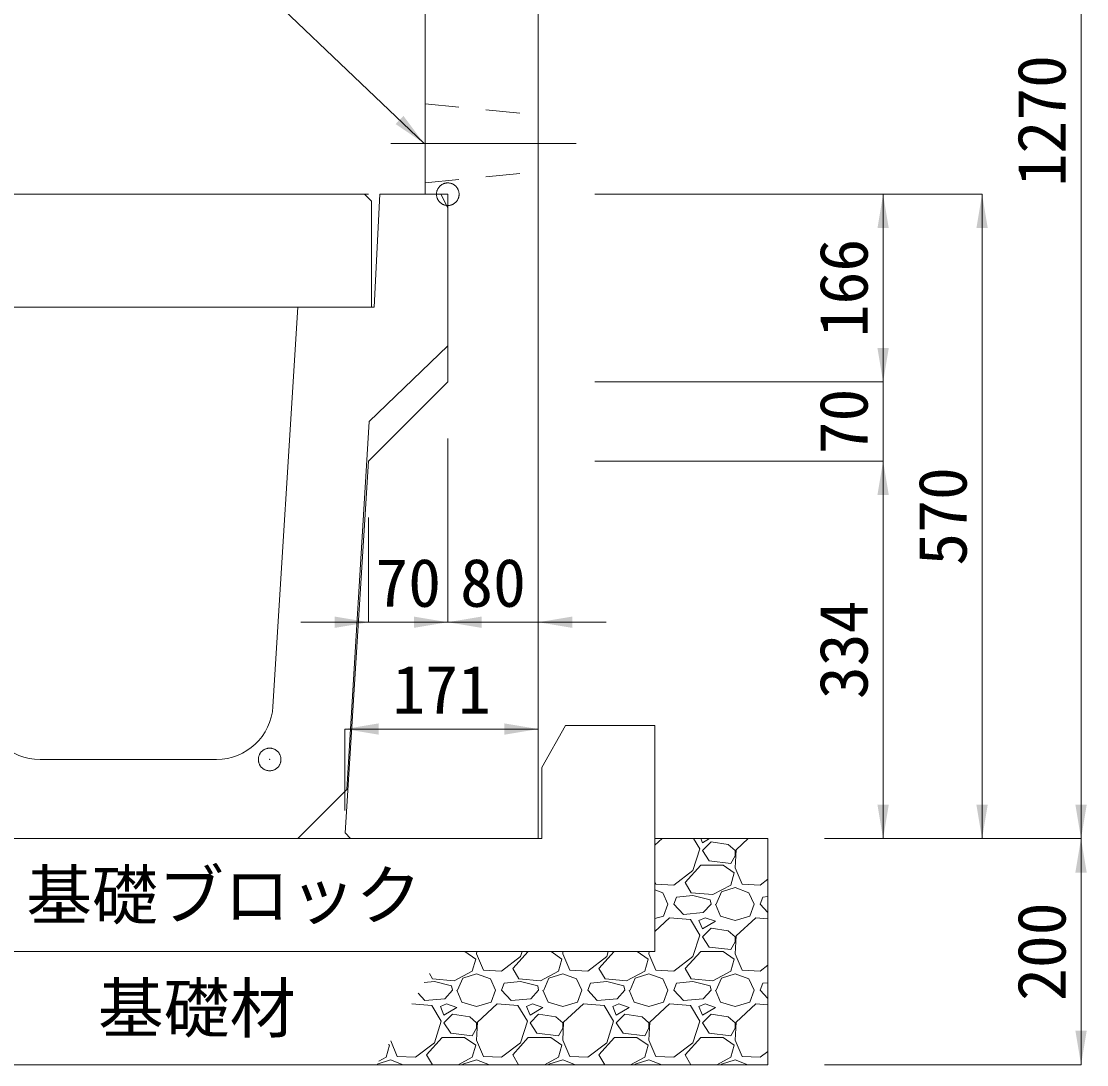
# Model space of a CAD drawing. Units: millimetres at full size, sheet at 1:40. Extents: x 206103 to 244503, y 883348 to 903496.
# Drawn here: x 216014 to 216956, y 897248 to 898171 of the extents above; entities that cross this region are included whole.
import ezdxf
from ezdxf.enums import TextEntityAlignment as Align

# ---------------------------------------------------------------- set-up
doc = ezdxf.new("R2010")
doc.units = ezdxf.units.MM
doc.header["$LTSCALE"] = 40
doc.header["$PDMODE"] = 32
doc.header["$PDSIZE"] = 20
doc.linetypes.add('USER1', pattern=[28.575, 19.05, -3.175, 3.175, -3.175])
doc.linetypes.add('USER2', pattern=[1.35, 0.75, -0.6])
for name, color, linetype, lineweight in [('パネックスKUS', 2, 'Continuous', 20), ('基礎ブロック', 2, 'Continuous', 13), ('基礎材', 7, 'Continuous', 15), ('寸法線', 7, 'Continuous', 13), ('引出線', 4, 'Continuous', 13), ('本体', 2, 'Continuous', 13), ('補助線', 8, 'USER1', 13), ('ﾊｯﾁﾝｸﾞ', 7, 'Continuous', 5)]:
    doc.layers.add(name, color=color, linetype=linetype, lineweight=lineweight)
doc.layers.add('文字', color=7, linetype='Continuous')
doc.styles.add('ＭＳ ゴシック', font='')
doc.styles.get('ＭＳ ゴシック').set_extended_font_data('MS Gothic')

# ---------------------------------------------------------------- blocks, each defined once
blk = doc.blocks.new('filled_arrow')
at = {"color": 0, "linetype": 'Continuous', "lineweight": -2}
blk.add_solid([(7.5, 1.25), (0, 0), (7.5, -1.25)], dxfattribs=at)

msp = doc.modelspace()

# ---------------------------------------------------------------- linework, layer by layer
at = {"layer": 'パネックスKUS'}
for p, q in [((216371.16, 898713.33), (216371.16, 898018.33)), ((216471.16, 897448.33), (216471.16, 898718.33)), ((216371.16, 898018.33), (216391.16, 898018.33)), ((216391.16, 898018.33), (216391.16, 897852.33)), ((216391.16, 897852.33), (216321.16, 897782.33)), ((216321.16, 897782.33), (216300.47, 897453.32)), ((216305.16, 897448.33), (216300.47, 897453.32)), ((216305.16, 897448.33), (216471.16, 897448.33))]:
    msp.add_line(p, q, dxfattribs=at)
at = {"layer": 'パネックスKUS', "linetype": 'USER2', "lineweight": 9}
for p, q in [((216371.16, 898098.33), (216471.16, 898088.33)), ((216371.16, 898028.33), (216471.16, 898038.33))]:
    msp.add_line(p, q, dxfattribs=at)
at = {"layer": '基礎ブロック'}
for p, q in [((216495.21, 897548.33), (216474.21, 897511.33)), ((216574.21, 897548.33), (216495.21, 897548.33)), ((216574.21, 897448.33), (216574.21, 897548.33)), ((216474.21, 897511.33), (216474.21, 897448.33)), ((216474.21, 897448.33), (215912.21, 897448.33)), ((216574.21, 897448.33), (216574.21, 897348.33)), ((215812.21, 897348.33), (216574.21, 897348.33))]:
    msp.add_line(p, q, dxfattribs=at)
at = {"layer": '基礎材', "lineweight": 13}
msp.add_line((216674.21, 897448.33), (216574.21, 897448.33), dxfattribs=at)
at = {"layer": '基礎材'}
for p, q in [((216674.21, 897248.33), (216674.21, 897448.33)), ((215712.21, 897248.33), (216674.21, 897248.33))]:
    msp.add_line(p, q, dxfattribs=at)
at = {"layer": '寸法線'}
for p, q in [((216951.05, 897448.33), (216951.05, 898718.33)), ((216321.16, 898018.33), (215865.21, 898018.33)), ((216521.16, 898018.33), (216863.55, 898018.33)), ((216521.16, 898018.33), (216776.05, 898018.33)), ((216776.05, 898018.33), (216776.05, 897852.33)), ((216863.55, 898018.33), (216863.55, 897448.33)), ((216776.05, 897912.33), (216776.05, 897722.33)), ((216521.16, 897852.33), (216776.05, 897852.33)), ((216521.16, 897852.33), (216776.05, 897852.33)), ((216391.16, 897802.33), (216391.16, 897639.74)), ((216391.16, 897802.33), (216391.16, 897639.74)), ((216471.16, 897802.33), (216471.16, 897639.74)), ((216521.16, 897782.33), (216776.05, 897782.33)), ((216521.16, 897782.33), (216776.05, 897782.33)), ((216776.05, 897782.33), (216776.05, 897448.33)), ((216321.16, 897732.33), (216321.16, 897639.74)), ((216451.16, 897639.74), (216261.16, 897639.74)), ((216331.16, 897639.74), (216531.16, 897639.74)), ((216300.16, 897545.25), (216471.16, 897545.25)), ((216300.16, 897473.33), (216300.16, 897545.25)), ((216471.16, 897473.33), (216471.16, 897545.25)), ((216724.21, 897448.33), (216951.05, 897448.33)), ((216724.21, 897448.33), (216863.55, 897448.33)), ((216724.21, 897448.33), (216776.05, 897448.33)), ((216724.21, 897448.33), (216951.05, 897448.33)), ((216951.05, 897448.33), (216951.05, 897248.33)), ((216724.21, 897248.33), (216951.05, 897248.33))]:
    msp.add_line(p, q, dxfattribs=at)
at = {"layer": '引出線'}
msp.add_lwpolyline([(216370.21, 898063.33), (216177.75, 898246.78), (216006, 898246.78)], dxfattribs=at)
at = {"layer": '本体'}
for p, q in [((216331.16, 898018.33), (216326.16, 897918.33)), ((216331.16, 898018.33), (216385.16, 898018.33)), ((216391.16, 898006.33), (216385.16, 898018.33)), ((216391.16, 898006.33), (216391.16, 897884.33)), ((216258.66, 897918.33), (216236.59, 897565.21)), ((216258.66, 897918.33), (216326.16, 897918.33)), ((216391.16, 897884.33), (216321.66, 897817.33)), ((216321.66, 897817.33), (216302.05, 897491.73)), ((216030.63, 897518.33), (216186.68, 897518.33)), ((216258.66, 897448.33), (216302.05, 897491.73)), ((215958.66, 897448.33), (216258.66, 897448.33))]:
    msp.add_line(p, q, dxfattribs=at)
at = {"layer": '本体', "lineweight": 20}
msp.add_lwpolyline([(215893.66, 897918.33), (215893.66, 898012.33), (215899.66, 898018.33), (216317.66, 898018.33), (216323.66, 898012.33), (216323.66, 897918.33)], close=True, dxfattribs=at)
at = {"layer": '本体'}
for centre, start, end in [((216030.63, 897568.33), 183.57633, 270), ((216186.68, 897568.33), 270, 356.42367)]:
    msp.add_arc(centre, 50, start, end, dxfattribs=at)
at = {"layer": '補助線'}
msp.add_line((216340.85, 898063.33), (216504.56, 898063.33), dxfattribs=at)
for p in [(216391.16, 898018.33), (216233.66, 897518.33)]:
    msp.add_point(p, dxfattribs=at)
at = {"layer": 'ﾊｯﾁﾝｸﾞ'}
for p, q in [((216580.59, 897448.33), (216574.21, 897442.5)), ((216614, 897439.25), (216608.46, 897448.33)), ((216614.79, 897448.33), (216616.29, 897444.58)), ((216616.29, 897444.58), (216622.53, 897448.33)), ((216623.91, 897445.35), (216616.29, 897437.73)), ((216639.15, 897443.06), (216623.91, 897445.35)), ((216645.25, 897437.73), (216639.15, 897443.06)), ((216656.79, 897448.33), (216646.01, 897438.49)), ((216607.91, 897420.2), (216614, 897439.25)), ((216616.29, 897437.73), (216622.39, 897428.58)), ((216641.44, 897426.3), (216645.25, 897433.15)), ((216646.01, 897438.49), (216645.25, 897422.49)), ((216645.25, 897433.15), (216645.25, 897437.73)), ((216601.05, 897409.53), (216614.77, 897424.77)), ((216614.77, 897424.77), (216634.58, 897424.77)), ((216622.39, 897428.58), (216641.44, 897426.3)), ((216634.58, 897424.77), (216644.48, 897417.91)), ((216645.25, 897422.49), (216651.34, 897408.01)), ((216591.14, 897407.25), (216607.91, 897420.2)), ((216644.48, 897417.91), (216641.44, 897407.25)), ((216667.34, 897407.25), (216674.21, 897412.55)), ((216574.21, 897410.23), (216575.14, 897408.01)), ((216574.21, 897403.03), (216581.24, 897400.39)), ((216575.14, 897408.01), (216591.14, 897407.25)), ((216606.38, 897400.39), (216601.05, 897409.53)), ((216641.44, 897407.25), (216625.43, 897398.86)), ((216633.05, 897401.15), (216645.25, 897404.96)), ((216645.25, 897404.96), (216657.44, 897400.39)), ((216651.34, 897408.01), (216667.34, 897407.25)), ((216581.24, 897400.39), (216585.81, 897390.48)), ((216591.14, 897390.48), (216593.43, 897396.58)), ((216607.91, 897398.1), (216593.43, 897396.58)), ((216625.43, 897398.86), (216606.38, 897400.39)), ((216623.15, 897394.29), (216607.91, 897398.1)), ((216623.91, 897390.48), (216623.15, 897394.29)), ((216628.48, 897390.48), (216633.05, 897401.15)), ((216657.44, 897400.39), (216662.01, 897390.48)), ((216667.34, 897390.48), (216669.63, 897396.58)), ((216674.21, 897397.06), (216669.63, 897396.58)), ((216582, 897379.81), (216585.81, 897390.48)), ((216599.53, 897381.34), (216591.14, 897390.48)), ((216623.91, 897390.48), (216617.05, 897382.86)), ((216627.72, 897390.48), (216632.29, 897379.81)), ((216658.2, 897379.81), (216662.01, 897390.48)), ((216674.21, 897383), (216667.34, 897390.48)), ((216574.21, 897377.52), (216582, 897379.81)), ((216587.33, 897378.29), (216574.21, 897366.3)), ((216605.62, 897376.77), (216587.33, 897378.29)), ((216617.05, 897382.86), (216599.53, 897381.34)), ((216614, 897363.05), (216605.62, 897376.77)), ((216618.58, 897378.29), (216613.24, 897376)), ((216613.24, 897376), (216616.29, 897368.38)), ((216616.29, 897368.38), (216627.72, 897375.24)), ((216627.72, 897375.24), (216618.58, 897378.29)), ((216632.29, 897379.81), (216645.25, 897376)), ((216645.25, 897376), (216658.2, 897379.81)), ((216663.53, 897378.29), (216646.01, 897362.29)), ((216674.21, 897377.4), (216663.53, 897378.29)), ((216623.91, 897369.15), (216616.29, 897361.53)), ((216639.15, 897366.86), (216623.91, 897369.15)), ((216645.25, 897361.53), (216639.15, 897366.86)), ((216607.91, 897344), (216614, 897363.05)), ((216616.29, 897361.53), (216622.39, 897352.38)), ((216641.44, 897350.1), (216645.25, 897356.95)), ((216646.01, 897362.29), (216645.25, 897346.29)), ((216645.25, 897356.95), (216645.25, 897361.53)), ((216406.33, 897348.33), (216415.88, 897341.71)), ((216416.74, 897348.33), (216416.65, 897346.29)), ((216416.65, 897346.29), (216422.74, 897331.81)), ((216448.65, 897333.33), (216462.15, 897348.33)), ((216455.51, 897344), (216456.89, 897348.33)), ((216482.53, 897348.33), (216492.08, 897341.71)), ((216492.94, 897348.33), (216492.85, 897346.29)), ((216492.85, 897346.29), (216498.94, 897331.81)), ((216524.85, 897333.33), (216538.35, 897348.33)), ((216531.71, 897344), (216533.09, 897348.33)), ((216558.73, 897348.33), (216568.28, 897341.71)), ((216569.14, 897348.33), (216569.05, 897346.29)), ((216569.05, 897346.29), (216575.14, 897331.81)), ((216601.05, 897333.33), (216614.77, 897348.57)), ((216614.77, 897348.57), (216634.58, 897348.57)), ((216622.39, 897352.38), (216641.44, 897350.1)), ((216634.58, 897348.57), (216644.48, 897341.71)), ((216645.25, 897346.29), (216651.34, 897331.81)), ((216415.88, 897341.71), (216412.84, 897331.05)), ((216438.74, 897331.05), (216455.51, 897344)), ((216492.08, 897341.71), (216489.04, 897331.05)), ((216514.94, 897331.05), (216531.71, 897344)), ((216568.28, 897341.71), (216565.24, 897331.05)), ((216591.14, 897331.05), (216607.91, 897344)), ((216644.48, 897341.71), (216641.44, 897331.05)), ((216667.34, 897331.05), (216674.21, 897336.35)), ((216377.78, 897324.19), (216375, 897328.95)), ((216412.84, 897331.05), (216396.83, 897322.66)), ((216404.45, 897324.95), (216416.65, 897328.76)), ((216416.65, 897328.76), (216428.84, 897324.19)), ((216422.74, 897331.81), (216438.74, 897331.05)), ((216453.98, 897324.19), (216448.65, 897333.33)), ((216489.04, 897331.05), (216473.03, 897322.66)), ((216480.65, 897324.95), (216492.85, 897328.76)), ((216492.85, 897328.76), (216505.04, 897324.19)), ((216498.94, 897331.81), (216514.94, 897331.05)), ((216530.18, 897324.19), (216524.85, 897333.33)), ((216565.24, 897331.05), (216549.23, 897322.66)), ((216556.85, 897324.95), (216569.05, 897328.76)), ((216569.05, 897328.76), (216581.24, 897324.19)), ((216575.14, 897331.81), (216591.14, 897331.05)), ((216606.38, 897324.19), (216601.05, 897333.33)), ((216641.44, 897331.05), (216625.43, 897322.66)), ((216633.05, 897324.95), (216645.25, 897328.76)), ((216645.25, 897328.76), (216657.44, 897324.19)), ((216651.34, 897331.81), (216667.34, 897331.05)), ((216379.31, 897321.9), (216370.39, 897320.96)), ((216396.83, 897322.66), (216377.78, 897324.19)), ((216394.55, 897318.09), (216379.31, 897321.9)), ((216395.31, 897314.28), (216394.55, 897318.09)), ((216399.88, 897314.28), (216404.45, 897324.95)), ((216428.84, 897324.19), (216433.41, 897314.28)), ((216438.74, 897314.28), (216441.03, 897320.38)), ((216455.51, 897321.9), (216441.03, 897320.38)), ((216473.03, 897322.66), (216453.98, 897324.19)), ((216470.75, 897318.09), (216455.51, 897321.9)), ((216471.51, 897314.28), (216470.75, 897318.09)), ((216476.08, 897314.28), (216480.65, 897324.95)), ((216505.04, 897324.19), (216509.61, 897314.28)), ((216514.94, 897314.28), (216517.23, 897320.38)), ((216531.71, 897321.9), (216517.23, 897320.38)), ((216549.23, 897322.66), (216530.18, 897324.19)), ((216546.95, 897318.09), (216531.71, 897321.9)), ((216547.71, 897314.28), (216546.95, 897318.09)), ((216552.28, 897314.28), (216556.85, 897324.95)), ((216581.24, 897324.19), (216585.81, 897314.28)), ((216591.14, 897314.28), (216593.43, 897320.38)), ((216607.91, 897321.9), (216593.43, 897320.38)), ((216625.43, 897322.66), (216606.38, 897324.19)), ((216623.15, 897318.09), (216607.91, 897321.9)), ((216623.91, 897314.28), (216623.15, 897318.09)), ((216628.48, 897314.28), (216633.05, 897324.95)), ((216657.44, 897324.19), (216662.01, 897314.28)), ((216667.34, 897314.28), (216669.63, 897320.38)), ((216674.21, 897320.86), (216669.63, 897320.38)), ((216370.93, 897305.14), (216364.99, 897311.61)), ((216395.31, 897314.28), (216388.45, 897306.66)), ((216399.12, 897314.28), (216403.69, 897303.61)), ((216429.6, 897303.61), (216433.41, 897314.28)), ((216447.13, 897305.14), (216438.74, 897314.28)), ((216471.51, 897314.28), (216464.65, 897306.66)), ((216475.32, 897314.28), (216479.89, 897303.61)), ((216505.8, 897303.61), (216509.61, 897314.28)), ((216523.33, 897305.14), (216514.94, 897314.28)), ((216547.71, 897314.28), (216540.85, 897306.66)), ((216551.52, 897314.28), (216556.09, 897303.61)), ((216582, 897303.61), (216585.81, 897314.28)), ((216599.53, 897305.14), (216591.14, 897314.28)), ((216623.91, 897314.28), (216617.05, 897306.66)), ((216627.72, 897314.28), (216632.29, 897303.61)), ((216658.2, 897303.61), (216662.01, 897314.28)), ((216674.21, 897306.8), (216667.34, 897314.28)), ((216377.02, 897300.57), (216359.46, 897302.03)), ((216388.45, 897306.66), (216370.93, 897305.14)), ((216385.4, 897286.85), (216377.02, 897300.57)), ((216389.98, 897302.09), (216384.64, 897299.8)), ((216384.64, 897299.8), (216387.69, 897292.18)), ((216387.69, 897292.18), (216399.12, 897299.04)), ((216399.12, 897299.04), (216389.98, 897302.09)), ((216403.69, 897303.61), (216416.65, 897299.8)), ((216416.65, 897299.8), (216429.6, 897303.61)), ((216434.93, 897302.09), (216417.41, 897286.09)), ((216453.22, 897300.57), (216434.93, 897302.09)), ((216464.65, 897306.66), (216447.13, 897305.14)), ((216461.6, 897286.85), (216453.22, 897300.57)), ((216466.18, 897302.09), (216460.84, 897299.8)), ((216460.84, 897299.8), (216463.89, 897292.18)), ((216463.89, 897292.18), (216475.32, 897299.04)), ((216475.32, 897299.04), (216466.18, 897302.09)), ((216479.89, 897303.61), (216492.85, 897299.8)), ((216492.85, 897299.8), (216505.8, 897303.61)), ((216511.13, 897302.09), (216493.61, 897286.09)), ((216529.42, 897300.57), (216511.13, 897302.09)), ((216540.85, 897306.66), (216523.33, 897305.14)), ((216537.8, 897286.85), (216529.42, 897300.57)), ((216542.38, 897302.09), (216537.04, 897299.8)), ((216537.04, 897299.8), (216540.09, 897292.18)), ((216540.09, 897292.18), (216551.52, 897299.04)), ((216551.52, 897299.04), (216542.38, 897302.09)), ((216556.09, 897303.61), (216569.05, 897299.8)), ((216569.05, 897299.8), (216582, 897303.61)), ((216587.33, 897302.09), (216569.81, 897286.09)), ((216605.62, 897300.57), (216587.33, 897302.09)), ((216617.05, 897306.66), (216599.53, 897305.14)), ((216614, 897286.85), (216605.62, 897300.57)), ((216618.58, 897302.09), (216613.24, 897299.8)), ((216613.24, 897299.8), (216616.29, 897292.18)), ((216616.29, 897292.18), (216627.72, 897299.04)), ((216627.72, 897299.04), (216618.58, 897302.09)), ((216632.29, 897303.61), (216645.25, 897299.8)), ((216645.25, 897299.8), (216658.2, 897303.61)), ((216663.53, 897302.09), (216646.01, 897286.09)), ((216674.21, 897301.2), (216663.53, 897302.09)), ((216395.31, 897292.95), (216387.69, 897285.33)), ((216410.55, 897290.66), (216395.31, 897292.95)), ((216416.65, 897285.33), (216410.55, 897290.66)), ((216471.51, 897292.95), (216463.89, 897285.33)), ((216486.75, 897290.66), (216471.51, 897292.95)), ((216492.85, 897285.33), (216486.75, 897290.66)), ((216547.71, 897292.95), (216540.09, 897285.33)), ((216562.95, 897290.66), (216547.71, 897292.95)), ((216569.05, 897285.33), (216562.95, 897290.66)), ((216623.91, 897292.95), (216616.29, 897285.33)), ((216639.15, 897290.66), (216623.91, 897292.95)), ((216645.25, 897285.33), (216639.15, 897290.66)), ((216379.31, 897267.8), (216385.4, 897286.85)), ((216387.69, 897285.33), (216393.79, 897276.18)), ((216412.84, 897273.9), (216416.65, 897280.75)), ((216417.41, 897286.09), (216416.65, 897270.09)), ((216416.65, 897280.75), (216416.65, 897285.33)), ((216455.51, 897267.8), (216461.6, 897286.85)), ((216463.89, 897285.33), (216469.99, 897276.18)), ((216489.04, 897273.9), (216492.85, 897280.75)), ((216493.61, 897286.09), (216492.85, 897270.09)), ((216492.85, 897280.75), (216492.85, 897285.33)), ((216531.71, 897267.8), (216537.8, 897286.85)), ((216540.09, 897285.33), (216546.19, 897276.18)), ((216565.24, 897273.9), (216569.05, 897280.75)), ((216569.81, 897286.09), (216569.05, 897270.09)), ((216569.05, 897280.75), (216569.05, 897285.33)), ((216607.91, 897267.8), (216614, 897286.85)), ((216616.29, 897285.33), (216622.39, 897276.18)), ((216641.44, 897273.9), (216645.25, 897280.75)), ((216646.01, 897286.09), (216645.25, 897270.09)), ((216645.25, 897280.75), (216645.25, 897285.33)), ((216372.45, 897257.13), (216386.17, 897272.37)), ((216386.17, 897272.37), (216405.98, 897272.37)), ((216393.79, 897276.18), (216412.84, 897273.9)), ((216405.98, 897272.37), (216415.88, 897265.51)), ((216416.65, 897270.09), (216422.74, 897255.61)), ((216448.65, 897257.13), (216462.37, 897272.37)), ((216462.37, 897272.37), (216482.18, 897272.37)), ((216469.99, 897276.18), (216489.04, 897273.9)), ((216482.18, 897272.37), (216492.08, 897265.51)), ((216492.85, 897270.09), (216498.94, 897255.61)), ((216524.85, 897257.13), (216538.57, 897272.37)), ((216538.57, 897272.37), (216558.38, 897272.37)), ((216546.19, 897276.18), (216565.24, 897273.9)), ((216558.38, 897272.37), (216568.28, 897265.51)), ((216569.05, 897270.09), (216575.14, 897255.61)), ((216601.05, 897257.13), (216614.77, 897272.37)), ((216614.77, 897272.37), (216634.58, 897272.37)), ((216622.39, 897276.18), (216641.44, 897273.9)), ((216634.58, 897272.37), (216644.48, 897265.51)), ((216645.25, 897270.09), (216651.34, 897255.61)), ((216339.68, 897265.51), (216336.64, 897254.85)), ((216338.75, 897266.16), (216339.68, 897265.51)), ((216340.69, 897269.51), (216346.54, 897255.61)), ((216362.54, 897254.85), (216379.31, 897267.8)), ((216415.88, 897265.51), (216412.84, 897254.85)), ((216438.74, 897254.85), (216455.51, 897267.8)), ((216492.08, 897265.51), (216489.04, 897254.85)), ((216514.94, 897254.85), (216531.71, 897267.8)), ((216568.28, 897265.51), (216565.24, 897254.85)), ((216591.14, 897254.85), (216607.91, 897267.8)), ((216644.48, 897265.51), (216641.44, 897254.85)), ((216328.8, 897248.92), (216340.45, 897252.56)), ((216336.64, 897254.85), (216330.3, 897251.53)), ((216340.45, 897252.56), (216351.73, 897248.33)), ((216346.54, 897255.61), (216362.54, 897254.85)), ((216377.59, 897248.33), (216372.45, 897257.13)), ((216412.84, 897254.85), (216400.4, 897248.33)), ((216404.45, 897248.75), (216416.65, 897252.56)), ((216416.65, 897252.56), (216427.93, 897248.33)), ((216422.74, 897255.61), (216438.74, 897254.85)), ((216453.79, 897248.33), (216448.65, 897257.13)), ((216489.04, 897254.85), (216476.6, 897248.33)), ((216480.65, 897248.75), (216492.85, 897252.56)), ((216492.85, 897252.56), (216504.13, 897248.33)), ((216498.94, 897255.61), (216514.94, 897254.85)), ((216529.99, 897248.33), (216524.85, 897257.13)), ((216565.24, 897254.85), (216552.8, 897248.33)), ((216556.85, 897248.75), (216569.05, 897252.56)), ((216569.05, 897252.56), (216580.33, 897248.33)), ((216575.14, 897255.61), (216591.14, 897254.85)), ((216606.19, 897248.33), (216601.05, 897257.13)), ((216641.44, 897254.85), (216629, 897248.33)), ((216633.05, 897248.75), (216645.25, 897252.56)), ((216645.25, 897252.56), (216656.53, 897248.33)), ((216651.34, 897255.61), (216667.34, 897254.85)), ((216667.34, 897254.85), (216674.21, 897260.15)), ((216404.28, 897248.33), (216404.45, 897248.75)), ((216480.48, 897248.33), (216480.65, 897248.75)), ((216556.68, 897248.33), (216556.85, 897248.75)), ((216632.88, 897248.33), (216633.05, 897248.75))]:
    msp.add_line(p, q, dxfattribs=at)

# ---------------------------------------------------------------- block references
at = {"layer": '寸法線', "xscale": 4, "yscale": 4}
for p, rotation in [((216776.05, 898018.33), 270), ((216863.55, 898018.33), 270), ((216776.05, 897852.33), 90), ((216776.05, 897852.33), 90), ((216776.05, 897782.33), 270), ((216776.05, 897782.33), 270), ((216321.16, 897639.74), 180), ((216391.16, 897639.74), 180), ((216471.16, 897545.25), 180), ((216776.05, 897448.33), 90), ((216863.55, 897448.33), 90), ((216951.05, 897448.33), 90), ((216951.05, 897448.33), 270), ((216951.05, 897248.33), 90)]:
    msp.add_blockref('filled_arrow', p, dxfattribs=dict(at, rotation=rotation))
for p in [(216391.16, 897639.74), (216471.16, 897639.74), (216300.16, 897545.25)]:
    msp.add_blockref('filled_arrow', p, dxfattribs=at)
at = {"layer": '引出線', "xscale": 4, "yscale": 4, "rotation": 136.4}
msp.add_blockref('filled_arrow', (216370.21, 898063.33), dxfattribs=at)

# ---------------------------------------------------------------- texts
at = {"layer": '寸法線', "style": 'ＭＳ ゴシック'}
for s, p in [('1270', (216916.05, 898083.33)), ('166', (216741.05, 897935.33)), ('70', (216741.05, 897817.33)), ('570', (216828.55, 897733.33)), ('334', (216741.05, 897615.33)), ('200', (216916.05, 897348.33))]:
    msp.add_text(s, height=42.72, rotation=90, dxfattribs=at).set_placement(p, align=Align.MIDDLE_CENTER)
for s, p in [('70', (216356.16, 897674.74)), ('80', (216431.16, 897674.74)), ('171', (216385.66, 897580.25))]:
    msp.add_text(s, height=42.72, dxfattribs=at).set_placement(p, align=Align.MIDDLE_CENTER)
at = {"layer": '文字', "style": 'ＭＳ ゴシック'}
for s, p in [('基礎ブロック', (216193.21, 897398.33)), ('基礎材', (216169.21, 897298.33))]:
    msp.add_text(s, height=42.72, dxfattribs=at).set_placement(p, align=Align.MIDDLE_CENTER)

doc.saveas('drawing.dxf')
